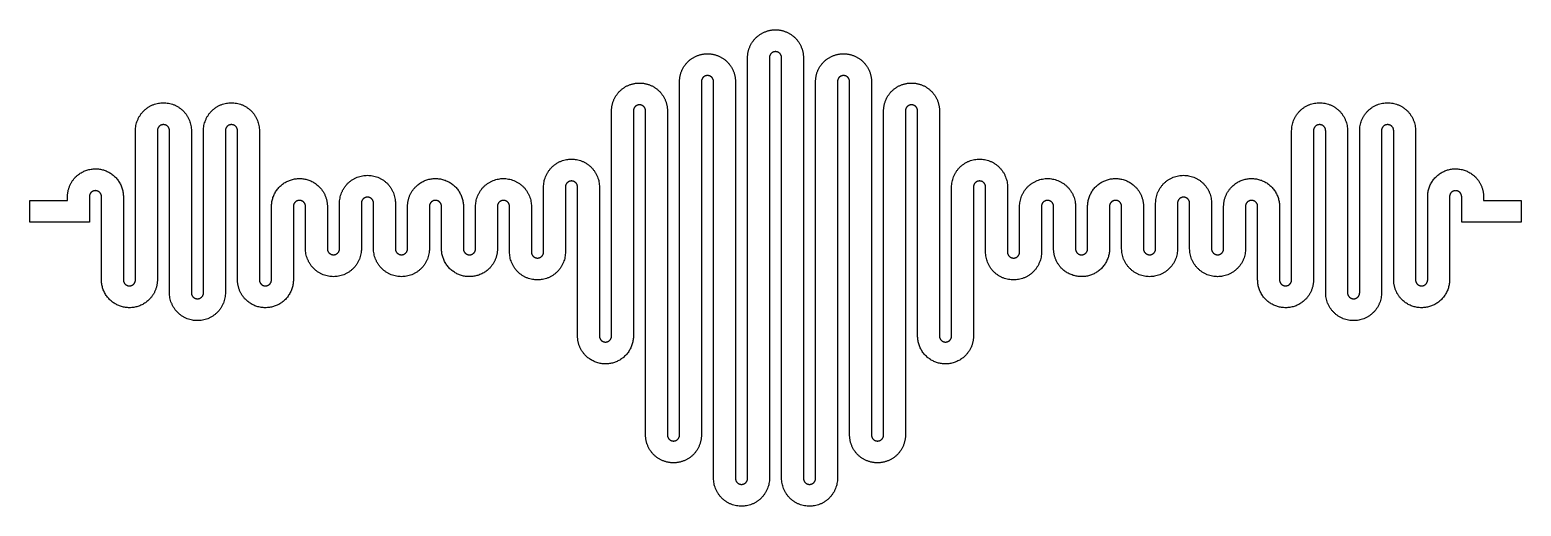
# Model space of a CAD drawing. Header units: millimetres. Extents: x -645 to -338, y 384 to 482.
import ezdxf

# ---------------------------------------------------------------- set-up
doc = ezdxf.new("R2010")
doc.units = ezdxf.units.MM
doc.layers.add('默认', color=18, linetype='Continuous', true_color=0x000000)

msp = doc.modelspace()

# ---------------------------------------------------------------- linework, layer by layer
at = {"layer": '默认'}
for points, weights, knots in [([(-495.74, 480.52), (-494.06, 482.21), (-491.67, 482.21), (-489.29, 482.21), (-487.61, 480.52)], [1, 0.923879524554, 1, 0.923879524554, 1], [2284.290531, 2284.290531, 2284.290531, 2288.806571, 2288.806571, 2293.322611, 2293.322611, 2293.322611]), ([(-509.74, 475.6), (-508.06, 477.28), (-505.67, 477.28), (-503.29, 477.28), (-501.61, 475.6)], [1, 0.923879503792, 1, 0.923879503792, 1], [2168.516138, 2168.516138, 2168.516138, 2173.032178, 2173.032178, 2177.548219, 2177.548219, 2177.548219]), ([(-490.79, 477.34), (-491.16, 477.71), (-491.67, 477.71), (-492.19, 477.71), (-492.56, 477.34)], [1, 0.923879524554, 1, 0.923879524554, 1], [767.179542, 767.179542, 767.179542, 768.16129, 768.16129, 769.143037, 769.143037, 769.143037]), ([(-481.74, 475.6), (-480.06, 477.28), (-477.67, 477.28), (-475.29, 477.28), (-473.61, 475.6)], [1, 0.923879503792, 1, 0.923879503792, 1], [2400.064924, 2400.064924, 2400.064924, 2404.580964, 2404.580964, 2409.097004, 2409.097004, 2409.097004]), ([(-504.79, 472.42), (-505.16, 472.78), (-505.67, 472.78), (-506.19, 472.78), (-506.56, 472.42)], [1, 0.923879503792, 1, 0.923879503792, 1], [875.88535, 875.88535, 875.88535, 876.867098, 876.867098, 877.848846, 877.848846, 877.848846]), ([(-476.79, 472.42), (-477.16, 472.78), (-477.67, 472.78), (-478.19, 472.78), (-478.56, 472.42)], [1, 0.923879503792, 1, 0.923879503792, 1], [658.473733, 658.473733, 658.473733, 659.455481, 659.455481, 660.437229, 660.437229, 660.437229]), ([(-523.74, 469.57), (-522.06, 471.25), (-519.67, 471.25), (-517.29, 471.25), (-515.61, 469.57)], [1, 0.923879517731, 1, 0.923879517731, 1], [2070.71815, 2070.71815, 2070.71815, 2075.23419, 2075.23419, 2079.75023, 2079.75023, 2079.75023]), ([(-467.74, 469.57), (-466.06, 471.25), (-463.67, 471.25), (-461.29, 471.25), (-459.61, 469.57)], [1, 0.923879517731, 1, 0.923879517731, 1], [2497.862912, 2497.862912, 2497.862912, 2502.378952, 2502.378952, 2506.894992, 2506.894992, 2506.894992]), ([(-623.42, 461.43), (-623.42, 467.18), (-617.67, 467.18), (-611.92, 467.18), (-611.92, 461.43)], [1, 0.707106785638, 1, 0.707106785638, 1], [1601.192851, 1601.192851, 1601.192851, 1605.360426, 1605.360426, 1609.528001, 1609.528001, 1609.528001]), ([(-609.42, 461.43), (-609.42, 467.18), (-603.67, 467.18), (-597.92, 467.18), (-597.92, 461.43)], [1, 0.707106785886, 1, 0.707106785886, 1], [1677.571002, 1677.571002, 1677.571002, 1681.738577, 1681.738577, 1685.906152, 1685.906152, 1685.906152]), ([(-518.79, 466.38), (-519.16, 466.75), (-519.67, 466.75), (-520.19, 466.75), (-520.56, 466.38)], [1, 0.923879517731, 1, 0.923879517731, 1], [973.683338, 973.683338, 973.683338, 974.665085, 974.665085, 975.646833, 975.646833, 975.646833]), ([(-462.79, 466.38), (-463.16, 466.75), (-463.67, 466.75), (-464.19, 466.75), (-464.56, 466.38)], [1, 0.923879517731, 1, 0.923879517731, 1], [560.675746, 560.675746, 560.675746, 561.657494, 561.657494, 562.639242, 562.639242, 562.639242]), ([(-385.42, 461.43), (-385.42, 467.18), (-379.67, 467.18), (-373.92, 467.18), (-373.92, 461.43)], [1, 0.707106785886, 1, 0.707106785886, 1], [2891.70699, 2891.70699, 2891.70699, 2895.874565, 2895.874565, 2900.042141, 2900.042141, 2900.042141]), ([(-371.42, 461.43), (-371.42, 467.18), (-365.67, 467.18), (-359.92, 467.18), (-359.92, 461.43)], [1, 0.707106785638, 1, 0.707106785638, 1], [2968.085141, 2968.085141, 2968.085141, 2972.252716, 2972.252716, 2976.420291, 2976.420291, 2976.420291]), ([(-616.42, 461.43), (-616.42, 462.68), (-617.67, 462.68), (-618.92, 462.68), (-618.92, 461.43)], [1, 0.707106791701, 1, 0.707106791701, 1], [1447.439858, 1447.439858, 1447.439858, 1451.607434, 1451.607434, 1455.775009, 1455.775009, 1455.775009]), ([(-602.42, 461.43), (-602.42, 462.68), (-603.67, 462.68), (-604.92, 462.68), (-604.92, 461.43)], [1, 0.707106790558, 1, 0.707106790558, 1], [1371.061708, 1371.061708, 1371.061708, 1375.229283, 1375.229283, 1379.396858, 1379.396858, 1379.396858]), ([(-378.42, 461.43), (-378.42, 462.68), (-379.67, 462.68), (-380.92, 462.68), (-380.92, 461.43)], [1, 0.707106790558, 1, 0.707106790558, 1], [156.925721, 156.925721, 156.925721, 161.093296, 161.093296, 165.260872, 165.260872, 165.260872]), ([(-364.42, 461.43), (-364.42, 462.68), (-365.67, 462.68), (-366.92, 462.68), (-366.92, 461.43)], [1, 0.707106791701, 1, 0.707106791701, 1], [80.54757, 80.54757, 80.54757, 84.715146, 84.715146, 88.882721, 88.882721, 88.882721]), ([(-539.42, 449.82), (-539.42, 455.57), (-533.67, 455.57), (-527.92, 455.57), (-527.92, 449.82)], [1, 0.707106786522, 1, 0.707106786522, 1], [2021.892483, 2021.892483, 2021.892483, 2026.060058, 2026.060058, 2030.227633, 2030.227633, 2030.227633]), ([(-455.42, 449.82), (-455.42, 455.57), (-449.67, 455.57), (-443.92, 455.57), (-443.92, 449.82)], [1, 0.707106786522, 1, 0.707106786522, 1], [2547.385509, 2547.385509, 2547.385509, 2551.553084, 2551.553084, 2555.720659, 2555.720659, 2555.720659]), ([(-635.74, 451.89), (-633.02, 454.61), (-629.47, 453.13), (-625.92, 451.66), (-625.92, 447.82)], [1, 0.83146956855, 1, 0.83146956855, 1], [1539.543436, 1539.543436, 1539.543436, 1546.317496, 1546.317496, 1553.091556, 1553.091556, 1553.091556]), ([(-595.42, 445.82), (-595.42, 449.66), (-591.88, 451.13), (-588.33, 452.61), (-585.61, 449.89)], [1, 0.83146956855, 1, 0.83146956855, 1], [1732.225478, 1732.225478, 1732.225478, 1738.999538, 1738.999538, 1745.773598, 1745.773598, 1745.773598]), ([(-565.74, 449.89), (-563.02, 452.61), (-559.47, 451.13), (-555.92, 449.66), (-555.92, 445.82)], [1, 0.83146956855, 1, 0.83146956855, 1], [1890.315387, 1890.315387, 1890.315387, 1897.089447, 1897.089447, 1903.863507, 1903.863507, 1903.863507]), ([(-553.42, 445.82), (-553.42, 451.57), (-547.67, 451.57), (-541.92, 451.57), (-541.92, 445.82)], [1, 0.707106785638, 1, 0.707106785638, 1], [1945.514332, 1945.514332, 1945.514332, 1949.681907, 1949.681907, 1953.849483, 1953.849483, 1953.849483]), ([(-441.42, 445.82), (-441.42, 451.57), (-435.67, 451.57), (-429.92, 451.57), (-429.92, 445.82)], [1, 0.707106785638, 1, 0.707106785638, 1], [2623.76366, 2623.76366, 2623.76366, 2627.931235, 2627.931235, 2632.09881, 2632.09881, 2632.09881]), ([(-427.42, 445.82), (-427.42, 449.66), (-423.88, 451.13), (-420.33, 452.61), (-417.61, 449.89)], [1, 0.83146956855, 1, 0.83146956855, 1], [2673.749635, 2673.749635, 2673.749635, 2680.523695, 2680.523695, 2687.297756, 2687.297756, 2687.297756]), ([(-397.74, 449.89), (-395.02, 452.61), (-391.47, 451.13), (-387.92, 449.66), (-387.92, 445.82)], [1, 0.83146956855, 1, 0.83146956855, 1], [2831.839544, 2831.839544, 2831.839544, 2838.613604, 2838.613604, 2845.387664, 2845.387664, 2845.387664]), ([(-357.42, 447.82), (-357.42, 451.66), (-353.88, 453.13), (-350.33, 454.61), (-347.61, 451.89)], [1, 0.83146956855, 1, 0.83146956855, 1], [3024.521586, 3024.521586, 3024.521586, 3031.295646, 3031.295646, 3038.069706, 3038.069706, 3038.069706]), ([(-630.42, 447.82), (-630.42, 448.66), (-631.2, 448.98), (-631.97, 449.3), (-632.56, 448.71)], [1, 0.83146956855, 1, 0.83146956855, 1], [1514.47918, 1514.47918, 1514.47918, 1515.951802, 1515.951802, 1517.424424, 1517.424424, 1517.424424]), ([(-532.42, 449.82), (-532.42, 451.07), (-533.67, 451.07), (-534.92, 451.07), (-534.92, 449.82)], [1, 0.707106787634, 1, 0.707106787634, 1], [1026.740226, 1026.740226, 1026.740226, 1030.907802, 1030.907802, 1035.075377, 1035.075377, 1035.075377]), ([(-448.42, 449.82), (-448.42, 451.07), (-449.67, 451.07), (-450.92, 451.07), (-450.92, 449.82)], [1, 0.707106787634, 1, 0.707106787634, 1], [501.247202, 501.247202, 501.247202, 505.414778, 505.414778, 509.582353, 509.582353, 509.582353]), ([(-350.79, 448.71), (-351.38, 449.3), (-352.15, 448.98), (-352.92, 448.66), (-352.92, 447.82)], [1, 0.83146956855, 1, 0.83146956855, 1], [18.898156, 18.898156, 18.898156, 20.370777, 20.370777, 21.843399, 21.843399, 21.843399]), ([(-588.79, 446.71), (-589.38, 447.3), (-590.15, 446.98), (-590.92, 446.66), (-590.92, 445.82)], [1, 0.83146956855, 1, 0.83146956855, 1], [1311.194262, 1311.194262, 1311.194262, 1312.666883, 1312.666883, 1314.139505, 1314.139505, 1314.139505]), ([(-560.42, 445.82), (-560.42, 446.66), (-561.2, 446.98), (-561.97, 447.3), (-562.56, 446.71)], [1, 0.83146956855, 1, 0.83146956855, 1], [1163.70723, 1163.70723, 1163.70723, 1165.179851, 1165.179851, 1166.652473, 1166.652473, 1166.652473]), ([(-546.42, 445.82), (-546.42, 447.07), (-547.67, 447.07), (-548.92, 447.07), (-548.92, 445.82)], [1, 0.707106791701, 1, 0.707106791701, 1], [1103.118377, 1103.118377, 1103.118377, 1107.285953, 1107.285953, 1111.453528, 1111.453528, 1111.453528]), ([(-434.42, 445.82), (-434.42, 447.07), (-435.67, 447.07), (-436.92, 447.07), (-436.92, 445.82)], [1, 0.707106791701, 1, 0.707106791701, 1], [424.869052, 424.869052, 424.869052, 429.036627, 429.036627, 433.204202, 433.204202, 433.204202]), ([(-420.79, 446.71), (-421.38, 447.3), (-422.15, 446.98), (-422.92, 446.66), (-422.92, 445.82)], [1, 0.83146956855, 1, 0.83146956855, 1], [369.670106, 369.670106, 369.670106, 371.142728, 371.142728, 372.61535, 372.61535, 372.61535]), ([(-392.42, 445.82), (-392.42, 446.66), (-393.2, 446.98), (-393.97, 447.3), (-394.56, 446.71)], [1, 0.83146956855, 1, 0.83146956855, 1], [222.183074, 222.183074, 222.183074, 223.655696, 223.655696, 225.128318, 225.128318, 225.128318]), ([(-576.92, 437.11), (-576.92, 431.36), (-582.67, 431.36), (-588.42, 431.36), (-588.42, 437.11)], [1, 0.707106785638, 1, 0.707106785638, 1], [1272.944868, 1272.944868, 1272.944868, 1277.112443, 1277.112443, 1281.280018, 1281.280018, 1281.280018]), ([(-583.92, 437.11), (-583.92, 435.86), (-582.67, 435.86), (-581.42, 435.86), (-581.42, 437.11)], [1, 0.707106791701, 1, 0.707106791701, 1], [1775.687842, 1775.687842, 1775.687842, 1779.855417, 1779.855417, 1784.022992, 1784.022992, 1784.022992]), ([(-562.92, 437.11), (-562.92, 431.36), (-568.67, 431.36), (-574.42, 431.36), (-574.42, 437.11)], [1, 0.707106786522, 1, 0.707106786522, 1], [1196.566717, 1196.566717, 1196.566717, 1200.734292, 1200.734292, 1204.901867, 1204.901867, 1204.901867]), ([(-569.92, 437.11), (-569.92, 435.86), (-568.67, 435.86), (-567.42, 435.86), (-567.42, 437.11)], [1, 0.707106787634, 1, 0.707106787634, 1], [1852.065993, 1852.065993, 1852.065993, 1856.233568, 1856.233568, 1860.401143, 1860.401143, 1860.401143]), ([(-550.61, 433.04), (-553.33, 430.33), (-556.88, 431.8), (-560.42, 433.27), (-560.42, 437.11)], [1, 0.83146956855, 1, 0.83146956855, 1], [1141.367771, 1141.367771, 1141.367771, 1148.141831, 1148.141831, 1154.915891, 1154.915891, 1154.915891]), ([(-555.92, 437.11), (-555.92, 436.27), (-555.15, 435.95), (-554.38, 435.63), (-553.79, 436.23)], [1, 0.83146956855, 1, 0.83146956855, 1], [1912.654845, 1912.654845, 1912.654845, 1914.127467, 1914.127467, 1915.600089, 1915.600089, 1915.600089]), ([(-422.92, 437.11), (-422.92, 433.27), (-426.47, 431.8), (-430.02, 430.33), (-432.74, 433.04)], [1, 0.83146956855, 1, 0.83146956855, 1], [381.406688, 381.406688, 381.406688, 388.180748, 388.180748, 394.954808, 394.954808, 394.954808]), ([(-429.56, 436.23), (-428.97, 435.63), (-428.2, 435.95), (-427.42, 436.27), (-427.42, 437.11)], [1, 0.83146956855, 1, 0.83146956855, 1], [2662.013054, 2662.013054, 2662.013054, 2663.485675, 2663.485675, 2664.958297, 2664.958297, 2664.958297]), ([(-408.92, 437.11), (-408.92, 431.36), (-414.67, 431.36), (-420.42, 431.36), (-420.42, 437.11)], [1, 0.707106786522, 1, 0.707106786522, 1], [331.420712, 331.420712, 331.420712, 335.588287, 335.588287, 339.755863, 339.755863, 339.755863]), ([(-415.92, 437.11), (-415.92, 435.86), (-414.67, 435.86), (-413.42, 435.86), (-413.42, 437.11)], [1, 0.707106787634, 1, 0.707106787634, 1], [2717.211999, 2717.211999, 2717.211999, 2721.379574, 2721.379574, 2725.54715, 2725.54715, 2725.54715]), ([(-394.92, 437.11), (-394.92, 431.36), (-400.67, 431.36), (-406.42, 431.36), (-406.42, 437.11)], [1, 0.707106785638, 1, 0.707106785638, 1], [255.042561, 255.042561, 255.042561, 259.210137, 259.210137, 263.377712, 263.377712, 263.377712]), ([(-401.92, 437.11), (-401.92, 435.86), (-400.67, 435.86), (-399.42, 435.86), (-399.42, 437.11)], [1, 0.707106791701, 1, 0.707106791701, 1], [2793.59015, 2793.59015, 2793.59015, 2797.757725, 2797.757725, 2801.9253, 2801.9253, 2801.9253]), ([(-620.61, 426.65), (-623.33, 423.93), (-626.88, 425.4), (-630.42, 426.87), (-630.42, 430.72)], [1, 0.83146956855, 1, 0.83146956855, 1], [1485.689252, 1485.689252, 1485.689252, 1492.463313, 1492.463313, 1499.237373, 1499.237373, 1499.237373]), ([(-625.92, 430.72), (-625.92, 429.88), (-625.15, 429.56), (-624.38, 429.24), (-623.79, 429.83)], [1, 0.83146956855, 1, 0.83146956855, 1], [1568.333364, 1568.333364, 1568.333364, 1569.805986, 1569.805986, 1571.278607, 1571.278607, 1571.278607]), ([(-590.92, 430.72), (-590.92, 426.87), (-594.47, 425.4), (-598.02, 423.93), (-600.74, 426.65)], [1, 0.83146956855, 1, 0.83146956855, 1], [1327.599344, 1327.599344, 1327.599344, 1334.373404, 1334.373404, 1341.147464, 1341.147464, 1341.147464]), ([(-597.56, 429.83), (-596.97, 429.24), (-596.2, 429.56), (-595.42, 429.88), (-595.42, 430.72)], [1, 0.83146956855, 1, 0.83146956855, 1], [1715.820396, 1715.820396, 1715.820396, 1717.293017, 1717.293017, 1718.765639, 1718.765639, 1718.765639]), ([(-382.61, 426.65), (-385.33, 423.93), (-388.88, 425.4), (-392.42, 426.87), (-392.42, 430.72)], [1, 0.83146956855, 1, 0.83146956855, 1], [195.175115, 195.175115, 195.175115, 201.949175, 201.949175, 208.723235, 208.723235, 208.723235]), ([(-387.92, 430.72), (-387.92, 429.88), (-387.15, 429.56), (-386.38, 429.24), (-385.79, 429.83)], [1, 0.83146956855, 1, 0.83146956855, 1], [2858.847503, 2858.847503, 2858.847503, 2860.320125, 2860.320125, 2861.792746, 2861.792746, 2861.792746]), ([(-352.92, 430.72), (-352.92, 426.87), (-356.47, 425.4), (-360.02, 423.93), (-362.74, 426.65)], [1, 0.83146956855, 1, 0.83146956855, 1], [37.085207, 37.085207, 37.085207, 43.859267, 43.859267, 50.633327, 50.633327, 50.633327]), ([(-359.56, 429.83), (-358.97, 429.24), (-358.2, 429.56), (-357.42, 429.88), (-357.42, 430.72)], [1, 0.83146956855, 1, 0.83146956855, 1], [3006.334535, 3006.334535, 3006.334535, 3007.807157, 3007.807157, 3009.279778, 3009.279778, 3009.279778]), ([(-520.92, 419.15), (-520.92, 415.3), (-524.47, 413.83), (-528.02, 412.36), (-530.74, 415.08)], [1, 0.8314695856, 1, 0.8314695856, 1], [999.98242, 999.98242, 999.98242, 1006.75648, 1006.75648, 1013.530539, 1013.530539, 1013.530539]), ([(-527.56, 418.26), (-526.97, 417.67), (-526.2, 417.99), (-525.42, 418.31), (-525.42, 419.15)], [1, 0.8314695856, 1, 0.8314695856, 1], [2043.43732, 2043.43732, 2043.43732, 2044.909942, 2044.909942, 2046.382564, 2046.382564, 2046.382564]), ([(-452.61, 415.08), (-455.33, 412.36), (-458.88, 413.83), (-462.42, 415.3), (-462.42, 419.15)], [1, 0.8314695856, 1, 0.8314695856, 1], [522.79204, 522.79204, 522.79204, 529.5661, 529.5661, 536.340159, 536.340159, 536.340159]), ([(-457.92, 419.15), (-457.92, 418.31), (-457.15, 417.99), (-456.38, 417.67), (-455.79, 418.26)], [1, 0.831469585601, 1, 0.831469585601, 1], [2531.230578, 2531.230578, 2531.230578, 2532.7032, 2532.7032, 2534.175822, 2534.175822, 2534.175822]), ([(-513.56, 397.88), (-513.19, 397.51), (-512.67, 397.51), (-512.16, 397.51), (-511.79, 397.88)], [1, 0.923879523717, 1, 0.923879523717, 1], [2120.865182, 2120.865182, 2120.865182, 2121.846929, 2121.846929, 2122.828677, 2122.828677, 2122.828677]), ([(-471.56, 397.88), (-471.19, 397.51), (-470.67, 397.51), (-470.16, 397.51), (-469.79, 397.88)], [1, 0.923879523717, 1, 0.923879523717, 1], [2454.784465, 2454.784465, 2454.784465, 2455.766213, 2455.766213, 2456.747961, 2456.747961, 2456.747961]), ([(-508.61, 394.69), (-510.29, 393.01), (-512.67, 393.01), (-515.06, 393.01), (-516.74, 394.69)], [1, 0.923879523717, 1, 0.923879523717, 1], [923.536307, 923.536307, 923.536307, 928.052347, 928.052347, 932.568386, 932.568386, 932.568386]), ([(-466.61, 394.69), (-468.29, 393.01), (-470.67, 393.01), (-473.06, 393.01), (-474.74, 394.69)], [1, 0.923879523717, 1, 0.923879523717, 1], [603.754193, 603.754193, 603.754193, 608.270233, 608.270233, 612.786272, 612.786272, 612.786272]), ([(-492.92, 389.83), (-492.92, 384.08), (-498.67, 384.08), (-504.42, 384.08), (-504.42, 389.83)], [1, 0.707106781187, 1, 0.707106781187, 1], [820.213253, 820.213253, 820.213253, 824.380829, 824.380829, 828.548404, 828.548404, 828.548404]), ([(-499.92, 389.83), (-499.92, 388.58), (-498.67, 388.58), (-497.42, 388.58), (-497.42, 389.83)], [1, 0.707106781187, 1, 0.707106781187, 1], [2224.885165, 2224.885165, 2224.885165, 2229.05274, 2229.05274, 2233.220315, 2233.220315, 2233.220315]), ([(-478.92, 389.83), (-478.92, 384.08), (-484.67, 384.08), (-490.42, 384.08), (-490.42, 389.83)], [1, 0.707106780486, 1, 0.707106780486, 1], [707.774175, 707.774175, 707.774175, 711.941751, 711.941751, 716.109326, 716.109326, 716.109326]), ([(-485.92, 389.83), (-485.92, 388.58), (-484.67, 388.58), (-483.42, 388.58), (-483.42, 389.83)], [1, 0.70710678441, 1, 0.70710678441, 1], [2344.392827, 2344.392827, 2344.392827, 2348.560402, 2348.560402, 2352.727977, 2352.727977, 2352.727977])]:
    msp.add_rational_spline(points, weights, degree=2, knots=knots, dxfattribs=at)
for points, weights in [([(-497.42, 476.46), (-497.42, 478.84), (-495.74, 480.52)], [1, 0.923879524554, 1]), ([(-487.61, 480.52), (-485.92, 478.84), (-485.92, 476.46)], [1, 0.923879524554, 1]), ([(-492.56, 477.34), (-492.92, 476.97), (-492.92, 476.46)], [1, 0.923879524554, 1]), ([(-490.42, 476.46), (-490.42, 476.97), (-490.79, 477.34)], [1, 0.923879524554, 1]), ([(-511.42, 471.53), (-511.42, 473.91), (-509.74, 475.6)], [1, 0.923879503792, 1]), ([(-501.61, 475.6), (-499.92, 473.91), (-499.92, 471.53)], [1, 0.923879503792, 1]), ([(-483.42, 471.53), (-483.42, 473.91), (-481.74, 475.6)], [1, 0.923879503792, 1]), ([(-473.61, 475.6), (-471.92, 473.91), (-471.92, 471.53)], [1, 0.923879503792, 1]), ([(-506.56, 472.42), (-506.92, 472.05), (-506.92, 471.53)], [1, 0.923879503792, 1]), ([(-504.42, 471.53), (-504.42, 472.05), (-504.79, 472.42)], [1, 0.923879503792, 1]), ([(-478.56, 472.42), (-478.92, 472.05), (-478.92, 471.53)], [1, 0.923879503792, 1]), ([(-476.42, 471.53), (-476.42, 472.05), (-476.79, 472.42)], [1, 0.923879503792, 1]), ([(-525.42, 465.5), (-525.42, 467.88), (-523.74, 469.57)], [1, 0.923879517731, 1]), ([(-515.61, 469.57), (-513.92, 467.88), (-513.92, 465.5)], [1, 0.923879517731, 1]), ([(-469.42, 465.5), (-469.42, 467.88), (-467.74, 469.57)], [1, 0.923879517731, 1]), ([(-459.61, 469.57), (-457.92, 467.88), (-457.92, 465.5)], [1, 0.923879517731, 1]), ([(-520.56, 466.38), (-520.92, 466.02), (-520.92, 465.5)], [1, 0.923879517731, 1]), ([(-518.42, 465.5), (-518.42, 466.02), (-518.79, 466.38)], [1, 0.923879517731, 1]), ([(-464.56, 466.38), (-464.92, 466.02), (-464.92, 465.5)], [1, 0.923879517732, 1]), ([(-462.42, 465.5), (-462.42, 466.02), (-462.79, 466.38)], [1, 0.923879517731, 1]), ([(-637.42, 447.82), (-637.42, 450.2), (-635.74, 451.89)], [1, 0.92387951242, 1]), ([(-581.42, 446.49), (-581.42, 452.24), (-575.67, 452.24)], [1, 0.707106769072, 1]), ([(-575.67, 452.24), (-569.92, 452.24), (-569.92, 446.49)], [1, 0.707106769072, 1]), ([(-413.42, 446.49), (-413.42, 452.24), (-407.67, 452.24)], [1, 0.707106769073, 1]), ([(-407.67, 452.24), (-401.92, 452.24), (-401.92, 446.49)], [1, 0.707106769072, 1]), ([(-347.61, 451.89), (-345.92, 450.2), (-345.92, 447.82)], [1, 0.92387951242, 1]), ([(-632.56, 448.71), (-632.92, 448.34), (-632.92, 447.82)], [1, 0.92387951242, 1]), ([(-585.61, 449.89), (-583.92, 448.2), (-583.92, 445.82)], [1, 0.92387951242, 1]), ([(-567.42, 445.82), (-567.42, 448.2), (-565.74, 449.89)], [1, 0.92387951242, 1]), ([(-417.61, 449.89), (-415.92, 448.2), (-415.92, 445.82)], [1, 0.92387951242, 1]), ([(-399.42, 445.82), (-399.42, 448.2), (-397.74, 449.89)], [1, 0.92387951242, 1]), ([(-350.42, 447.82), (-350.42, 448.34), (-350.79, 448.71)], [1, 0.92387951242, 1]), ([(-588.42, 445.82), (-588.42, 446.34), (-588.79, 446.71)], [1, 0.92387951242, 1]), ([(-575.67, 447.74), (-576.92, 447.74), (-576.92, 446.49)], [1, 0.707106769073, 1]), ([(-574.42, 446.49), (-574.42, 447.74), (-575.67, 447.74)], [1, 0.707106769073, 1]), ([(-562.56, 446.71), (-562.92, 446.34), (-562.92, 445.82)], [1, 0.92387951242, 1]), ([(-420.42, 445.82), (-420.42, 446.34), (-420.79, 446.71)], [1, 0.92387951242, 1]), ([(-407.67, 447.74), (-408.92, 447.74), (-408.92, 446.49)], [1, 0.707106769073, 1]), ([(-406.42, 446.49), (-406.42, 447.74), (-407.67, 447.74)], [1, 0.707106769072, 1]), ([(-394.56, 446.71), (-394.92, 446.34), (-394.92, 445.82)], [1, 0.92387951242, 1]), ([(-553.79, 436.23), (-553.42, 436.59), (-553.42, 437.11)], [1, 0.92387951242, 1]), ([(-548.92, 437.11), (-548.92, 434.73), (-550.61, 433.04)], [1, 0.92387951242, 1]), ([(-540.67, 430.69), (-546.42, 430.69), (-546.42, 436.44)], [1, 0.707106769072, 1]), ([(-541.92, 436.44), (-541.92, 435.19), (-540.67, 435.19)], [1, 0.707106769073, 1]), ([(-534.92, 436.44), (-534.92, 430.69), (-540.67, 430.69)], [1, 0.707106769072, 1]), ([(-540.67, 435.19), (-539.42, 435.19), (-539.42, 436.44)], [1, 0.707106769072, 1]), ([(-442.67, 430.69), (-448.42, 430.69), (-448.42, 436.44)], [1, 0.707106769072, 1]), ([(-443.92, 436.44), (-443.92, 435.19), (-442.67, 435.19)], [1, 0.707106769072, 1]), ([(-436.92, 436.44), (-436.92, 430.69), (-442.67, 430.69)], [1, 0.707106769072, 1]), ([(-442.67, 435.19), (-441.42, 435.19), (-441.42, 436.44)], [1, 0.707106769072, 1]), ([(-432.74, 433.04), (-434.42, 434.73), (-434.42, 437.11)], [1, 0.92387951242, 1]), ([(-429.92, 437.11), (-429.92, 436.59), (-429.56, 436.23)], [1, 0.92387951242, 1]), ([(-623.79, 429.83), (-623.42, 430.2), (-623.42, 430.72)], [1, 0.92387951242, 1]), ([(-618.92, 430.72), (-618.92, 428.33), (-620.61, 426.65)], [1, 0.92387951242, 1]), ([(-600.74, 426.65), (-602.42, 428.33), (-602.42, 430.72)], [1, 0.92387951242, 1]), ([(-597.92, 430.72), (-597.92, 430.2), (-597.56, 429.83)], [1, 0.92387951242, 1]), ([(-385.79, 429.83), (-385.42, 430.2), (-385.42, 430.72)], [1, 0.92387951242, 1]), ([(-380.92, 430.72), (-380.92, 428.33), (-382.61, 426.65)], [1, 0.92387951242, 1]), ([(-362.74, 426.65), (-364.42, 428.33), (-364.42, 430.72)], [1, 0.92387951242, 1]), ([(-359.92, 430.72), (-359.92, 430.2), (-359.56, 429.83)], [1, 0.92387951242, 1]), ([(-610.67, 422.3), (-616.42, 422.3), (-616.42, 428.05)], [1, 0.707106769072, 1]), ([(-611.92, 428.05), (-611.92, 426.8), (-610.67, 426.8)], [1, 0.707106769072, 1]), ([(-604.92, 428.05), (-604.92, 422.3), (-610.67, 422.3)], [1, 0.707106769072, 1]), ([(-610.67, 426.8), (-609.42, 426.8), (-609.42, 428.05)], [1, 0.707106769072, 1]), ([(-372.67, 422.3), (-378.42, 422.3), (-378.42, 428.05)], [1, 0.707106769073, 1]), ([(-373.92, 428.05), (-373.92, 426.8), (-372.67, 426.8)], [1, 0.707106769072, 1]), ([(-366.92, 428.05), (-366.92, 422.3), (-372.67, 422.3)], [1, 0.707106769072, 1]), ([(-372.67, 426.8), (-371.42, 426.8), (-371.42, 428.05)], [1, 0.707106769072, 1]), ([(-530.74, 415.08), (-532.42, 416.76), (-532.42, 419.15)], [1, 0.923879520249, 1]), ([(-527.92, 419.15), (-527.92, 418.63), (-527.56, 418.26)], [1, 0.92387952025, 1]), ([(-455.79, 418.26), (-455.42, 418.63), (-455.42, 419.15)], [1, 0.923879520249, 1]), ([(-450.92, 419.15), (-450.92, 416.76), (-452.61, 415.08)], [1, 0.923879520249, 1]), ([(-516.74, 394.69), (-518.42, 396.38), (-518.42, 398.76)], [1, 0.923879523717, 1]), ([(-513.92, 398.76), (-513.92, 398.24), (-513.56, 397.88)], [1, 0.923879523717, 1]), ([(-511.79, 397.88), (-511.42, 398.24), (-511.42, 398.76)], [1, 0.923879523717, 1]), ([(-506.92, 398.76), (-506.92, 396.38), (-508.61, 394.69)], [1, 0.923879523717, 1]), ([(-474.74, 394.69), (-476.42, 396.38), (-476.42, 398.76)], [1, 0.923879523717, 1]), ([(-471.92, 398.76), (-471.92, 398.24), (-471.56, 397.88)], [1, 0.923879523717, 1]), ([(-469.79, 397.88), (-469.42, 398.24), (-469.42, 398.76)], [1, 0.923879523717, 1]), ([(-464.92, 398.76), (-464.92, 396.38), (-466.61, 394.69)], [1, 0.923879523717, 1])]:
    msp.add_rational_spline(points, weights, degree=2, dxfattribs=at)
for points in [[(-497.42, 389.83), (-497.42, 433.15), (-497.42, 476.46)], [(-492.92, 476.46), (-492.92, 433.15), (-492.92, 389.83)], [(-490.42, 389.83), (-490.42, 433.15), (-490.42, 476.46)], [(-485.92, 476.46), (-485.92, 433.15), (-485.92, 389.83)], [(-511.42, 398.76), (-511.42, 435.15), (-511.42, 471.53)], [(-506.92, 471.53), (-506.92, 435.15), (-506.92, 398.76)], [(-504.42, 389.83), (-504.42, 430.68), (-504.42, 471.53)], [(-499.92, 471.53), (-499.92, 430.68), (-499.92, 389.83)], [(-483.42, 389.83), (-483.42, 430.68), (-483.42, 471.53)], [(-478.92, 471.53), (-478.92, 430.68), (-478.92, 389.83)], [(-476.42, 398.76), (-476.42, 435.15), (-476.42, 471.53)], [(-471.92, 471.53), (-471.92, 435.15), (-471.92, 398.76)], [(-525.42, 419.15), (-525.42, 442.32), (-525.42, 465.5)], [(-520.92, 465.5), (-520.92, 442.32), (-520.92, 419.15)], [(-518.42, 398.76), (-518.42, 432.13), (-518.42, 465.5)], [(-513.92, 465.5), (-513.92, 432.13), (-513.92, 398.76)], [(-469.42, 398.76), (-469.42, 432.13), (-469.42, 465.5)], [(-464.92, 465.5), (-464.92, 432.13), (-464.92, 398.76)], [(-462.42, 419.15), (-462.42, 442.32), (-462.42, 465.5)], [(-457.92, 465.5), (-457.92, 442.32), (-457.92, 419.15)], [(-623.42, 430.72), (-623.42, 446.07), (-623.42, 461.43)], [(-618.92, 461.43), (-618.92, 446.07), (-618.92, 430.72)], [(-616.42, 428.05), (-616.42, 444.74), (-616.42, 461.43)], [(-611.92, 461.43), (-611.92, 444.74), (-611.92, 428.05)], [(-609.42, 428.05), (-609.42, 444.74), (-609.42, 461.43)], [(-604.92, 461.43), (-604.92, 444.74), (-604.92, 428.05)], [(-602.42, 430.72), (-602.42, 446.07), (-602.42, 461.43)], [(-597.92, 461.43), (-597.92, 446.07), (-597.92, 430.72)], [(-385.42, 430.72), (-385.42, 446.07), (-385.42, 461.43)], [(-380.92, 461.43), (-380.92, 446.07), (-380.92, 430.72)], [(-378.42, 428.05), (-378.42, 444.74), (-378.42, 461.43)], [(-373.92, 461.43), (-373.92, 444.74), (-373.92, 428.05)], [(-371.42, 428.05), (-371.42, 444.74), (-371.42, 461.43)], [(-366.92, 461.43), (-366.92, 444.74), (-366.92, 428.05)], [(-364.42, 430.72), (-364.42, 446.07), (-364.42, 461.43)], [(-359.92, 461.43), (-359.92, 446.07), (-359.92, 430.72)], [(-539.42, 436.44), (-539.42, 443.13), (-539.42, 449.82)], [(-534.92, 449.82), (-534.92, 443.13), (-534.92, 436.44)], [(-532.42, 419.15), (-532.42, 434.48), (-532.42, 449.82)], [(-527.92, 449.82), (-527.92, 434.48), (-527.92, 419.15)], [(-455.42, 419.15), (-455.42, 434.48), (-455.42, 449.82)], [(-450.92, 449.82), (-450.92, 434.48), (-450.92, 419.15)], [(-448.42, 436.44), (-448.42, 443.13), (-448.42, 449.82)], [(-443.92, 449.82), (-443.92, 443.13), (-443.92, 436.44)], [(-645.17, 442.57), (-645.17, 444.82), (-645.17, 447.07)], [(-645.17, 447.07), (-644.17, 447.07), (-643.17, 447.07)], [(-643.17, 447.07), (-640.3, 447.07), (-637.42, 447.07)], [(-637.42, 447.07), (-637.42, 447.45), (-637.42, 447.82)], [(-632.92, 447.82), (-632.92, 445.2), (-632.92, 442.57)], [(-630.42, 430.72), (-630.42, 439.27), (-630.42, 447.82)], [(-625.92, 447.82), (-625.92, 439.27), (-625.92, 430.72)], [(-595.42, 430.72), (-595.42, 438.27), (-595.42, 445.82)], [(-590.92, 445.82), (-590.92, 438.27), (-590.92, 430.72)], [(-588.42, 437.11), (-588.42, 441.47), (-588.42, 445.82)], [(-583.92, 445.82), (-583.92, 441.47), (-583.92, 437.11)], [(-581.42, 437.11), (-581.42, 441.8), (-581.42, 446.49)], [(-576.92, 446.49), (-576.92, 441.8), (-576.92, 437.11)], [(-574.42, 437.11), (-574.42, 441.8), (-574.42, 446.49)], [(-569.92, 446.49), (-569.92, 441.8), (-569.92, 437.11)], [(-567.42, 437.11), (-567.42, 441.47), (-567.42, 445.82)], [(-562.92, 445.82), (-562.92, 441.47), (-562.92, 437.11)], [(-560.42, 437.11), (-560.42, 441.47), (-560.42, 445.82)], [(-555.92, 445.82), (-555.92, 441.47), (-555.92, 437.11)], [(-553.42, 437.11), (-553.42, 441.47), (-553.42, 445.82)], [(-548.92, 445.82), (-548.92, 441.47), (-548.92, 437.11)], [(-546.42, 436.44), (-546.42, 441.13), (-546.42, 445.82)], [(-541.92, 445.82), (-541.92, 441.13), (-541.92, 436.44)], [(-441.42, 436.44), (-441.42, 441.13), (-441.42, 445.82)], [(-436.92, 445.82), (-436.92, 441.13), (-436.92, 436.44)], [(-434.42, 437.11), (-434.42, 441.47), (-434.42, 445.82)], [(-429.92, 445.82), (-429.92, 441.47), (-429.92, 437.11)], [(-427.42, 437.11), (-427.42, 441.47), (-427.42, 445.82)], [(-422.92, 445.82), (-422.92, 441.47), (-422.92, 437.11)], [(-420.42, 437.11), (-420.42, 441.47), (-420.42, 445.82)], [(-415.92, 445.82), (-415.92, 441.47), (-415.92, 437.11)], [(-413.42, 437.11), (-413.42, 441.8), (-413.42, 446.49)], [(-408.92, 446.49), (-408.92, 441.8), (-408.92, 437.11)], [(-406.42, 437.11), (-406.42, 441.8), (-406.42, 446.49)], [(-401.92, 446.49), (-401.92, 441.8), (-401.92, 437.11)], [(-399.42, 437.11), (-399.42, 441.47), (-399.42, 445.82)], [(-394.92, 445.82), (-394.92, 441.47), (-394.92, 437.11)], [(-392.42, 430.72), (-392.42, 438.27), (-392.42, 445.82)], [(-387.92, 445.82), (-387.92, 438.27), (-387.92, 430.72)], [(-357.42, 430.72), (-357.42, 439.27), (-357.42, 447.82)], [(-352.92, 447.82), (-352.92, 439.27), (-352.92, 430.72)], [(-350.42, 442.57), (-350.42, 445.2), (-350.42, 447.82)], [(-345.92, 447.82), (-345.92, 447.45), (-345.92, 447.07)], [(-345.92, 447.07), (-343.05, 447.07), (-340.17, 447.07)], [(-340.17, 447.07), (-339.17, 447.07), (-338.17, 447.07)], [(-338.17, 447.07), (-338.17, 444.82), (-338.17, 442.57)], [(-643.17, 442.57), (-644.17, 442.57), (-645.17, 442.57)], [(-632.92, 442.57), (-638.05, 442.57), (-643.17, 442.57)], [(-340.17, 442.57), (-345.3, 442.57), (-350.42, 442.57)], [(-338.17, 442.57), (-339.17, 442.57), (-340.17, 442.57)]]:
    msp.add_open_spline(points, degree=2, dxfattribs=at)

doc.saveas('drawing.dxf')
